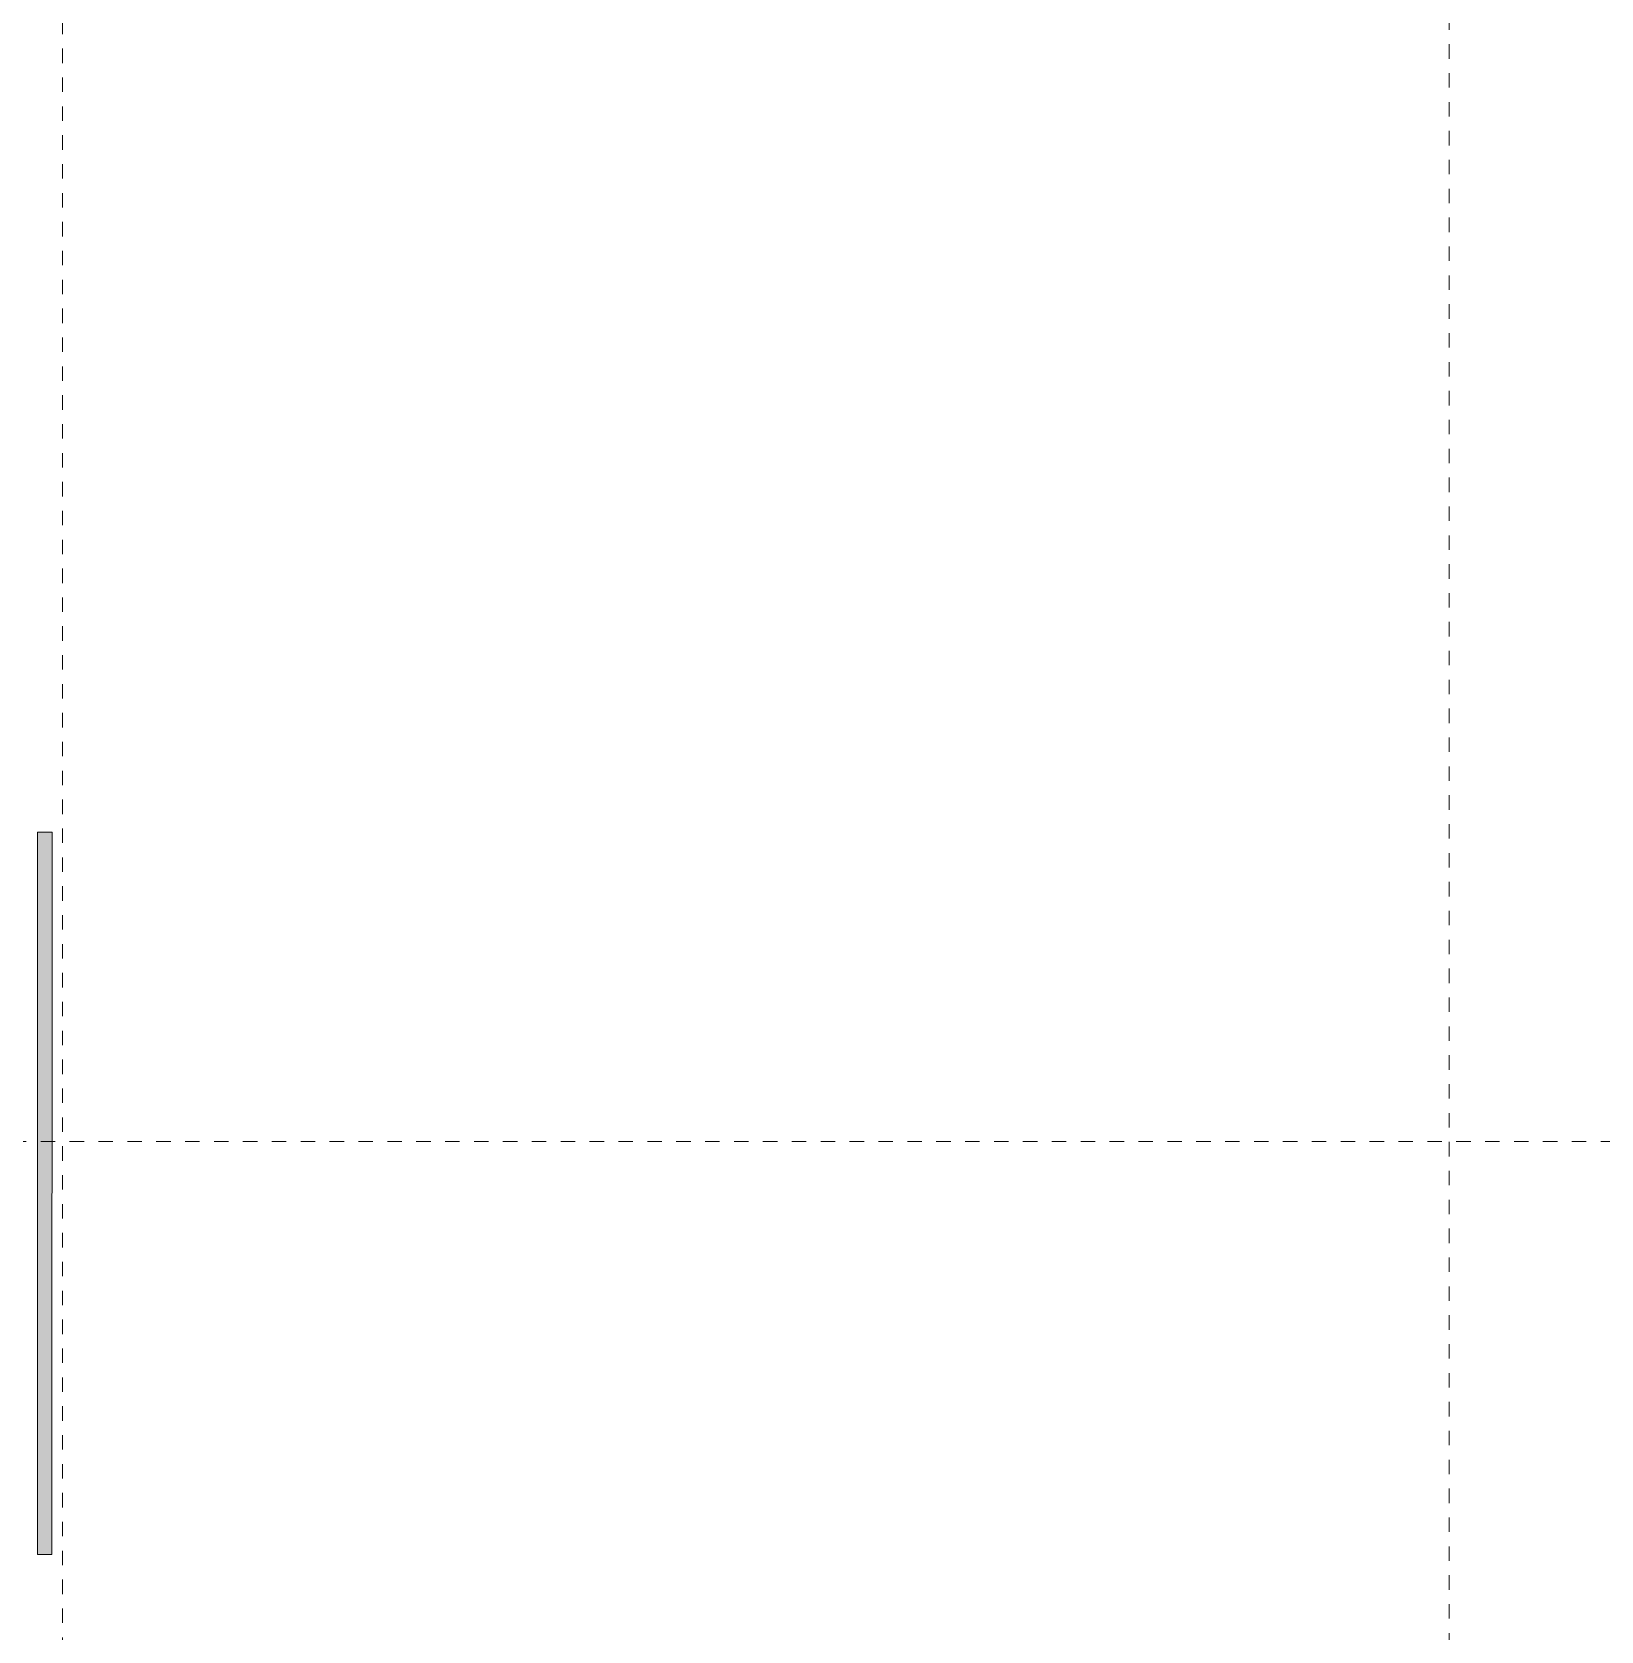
# Model space of a CAD drawing. Header units: millimetres. Extents: x 1010 to 1494, y -119 to 564.
# Drawn here: x 1315.89 to 1326.75, y 438.81 to 449.88 of the extents above; entities that cross this region are included whole.
import ezdxf

# ---------------------------------------------------------------- set-up
doc = ezdxf.new("R2010")
doc.units = ezdxf.units.MM
doc.linetypes.add('DASHDOT', pattern=[1, 0.5, -0.25, 0, -0.25])
doc.layers.get('0').update_dxf_attribs({"lineweight": 9})
doc.layers.add('Marca', color=1, linetype='Continuous', lineweight=9)

# ---------------------------------------------------------------- blocks, each defined once
blk = doc.blocks.new('*A393')
at = {"layer": 'Marca', "linetype": 'DASHDOT', "lineweight": 0}
blk.add_line((33940, 18035), (90693, 18035), dxfattribs=at)
blk = doc.blocks.new('*A398')
at = {"layer": 'Marca', "linetype": 'DASHDOT', "lineweight": 0}
blk.add_line((55690, 732), (55690, 34593), dxfattribs=at)
blk = doc.blocks.new('*A399')
at = {"layer": 'Marca', "linetype": 'DASHDOT', "lineweight": 0}
blk.add_line((46090, 702), (46090, 34593), dxfattribs=at)

msp = doc.modelspace()

# ---------------------------------------------------------------- hatches: boundary and pattern name
at = {"true_color": 0xf1eb1f}
h = msp.add_hatch(color=2, dxfattribs=at)
h.dxf.hatch_style = 1
h.paths.add_polyline_path([(1316.02512, 439.34329), (1316.02616, 444.34329), (1315.92616, 444.34331), (1315.92512, 439.34331)])

# ---------------------------------------------------------------- linework, layer by layer
msp.add_lwpolyline([(1316.02512, 439.34329), (1316.02616, 444.34329), (1315.92616, 444.34331), (1315.92512, 439.34331), (1316.02512, 439.34329)])

# ---------------------------------------------------------------- block references
at = {"lineweight": 0, "xscale": 0.001, "yscale": 0.001, "zscale": 0.001}
for name in ['*A399', '*A398', '*A398', '*A393']:
    msp.add_blockref(name, (1270.00706, 424.16695), dxfattribs=at)

doc.saveas('drawing.dxf')
